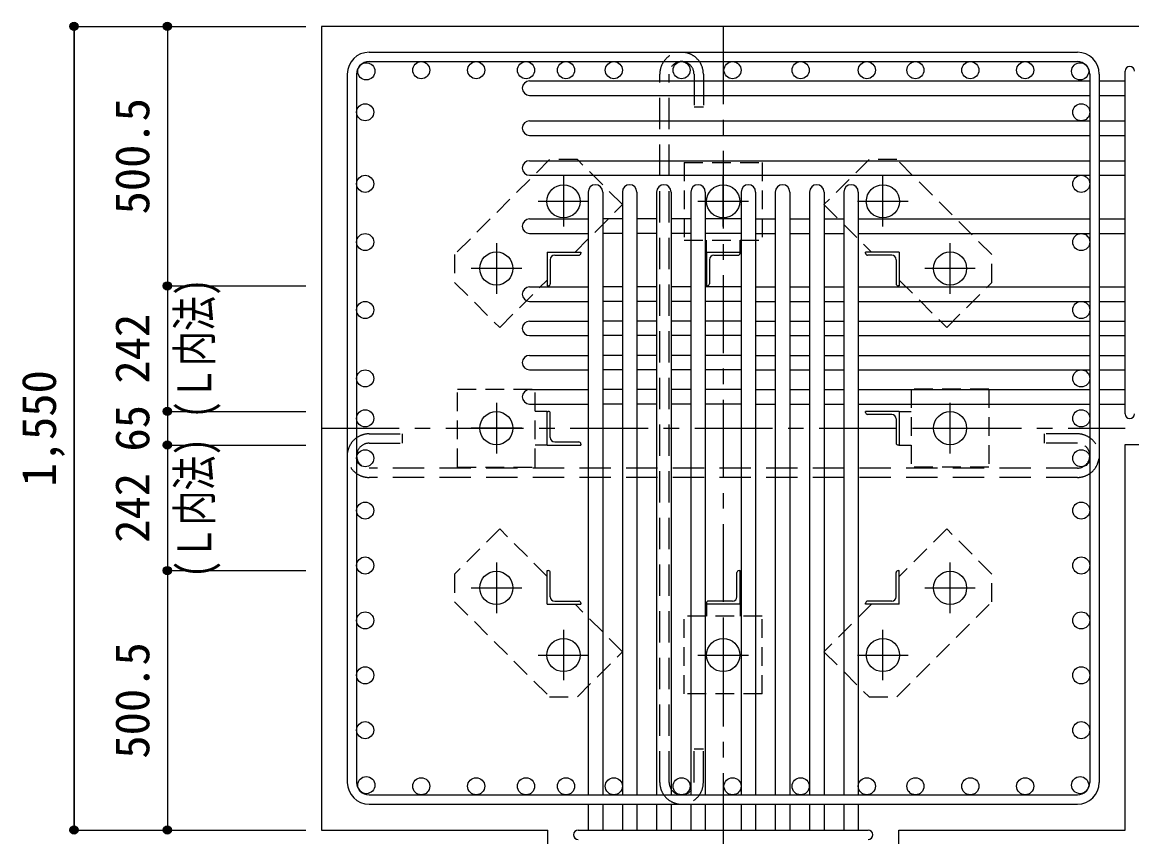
# Model space of a CAD drawing. Units: millimetres at full size, sheet at 1:30. Extents: x -5973 to 5954, y -4195 to 4201.
# Drawn here: x -800 to 1340, y -2717 to -1146 of the extents above; entities that cross this region are included whole.
import ezdxf
from ezdxf.enums import TextEntityAlignment as Align

# ---------------------------------------------------------------- set-up
doc = ezdxf.new("R2010")
doc.units = ezdxf.units.MM
doc.header["$LTSCALE"] = 30
doc.header["$PDMODE"] = 32
doc.header["$PDSIZE"] = 15
for name, pattern in [('CHAIN1', [8, 5, -1, 1, -1]), ('DASHED1', [1.8, 1.2, -0.6]), ('DASHED2', [3, 2, -1])]:
    doc.linetypes.add(name, pattern=pattern)
for name, color, linetype in [('0-1_躯体線', 2, 'Continuous'), ('0-2_アンカーボルト', 4, 'CHAIN1'), ('0-3_立上り筋', 3, 'Continuous'), ('0-4_フープ筋', 7, 'Continuous'), ('0-5_基礎梁筋', 7, 'Continuous'), ('0-6_スタラップ筋', 7, 'Continuous'), ('0-7_文字', 4, 'Continuous'), ('0-9_プレート', 4, 'DASHED1'), ('0-A_アングル', 4, 'Continuous'), ('0-C', 7, 'DASHED2'), ('0-D_寸法', 4, 'Continuous')]:
    doc.layers.add(name, color=color, linetype=linetype)
doc.styles.add('ＭＳ ゴシック', font='')
doc.styles.get('ＭＳ ゴシック').set_extended_font_data('MS Gothic')

msp = doc.modelspace()

# ---------------------------------------------------------------- linework, layer by layer
at = {"layer": '0-1_躯体線'}
for p, q in [((-222.56, -1154.19), (-222.56, -2704.19)), ((1727.44, -1154.19), (-222.56, -1154.19)), ((1327.44, -1960.69), (1727.44, -1960.69)), ((1327.44, -2704.19), (1327.44, -1960.69)), ((-222.56, -2704.19), (213.94, -2704.19)), ((213.94, -3104.19), (213.94, -2704.19))]:
    msp.add_line(p, q, dxfattribs=at)
msp.add_lwpolyline([(890.94, -3104.19), (890.94, -2704.19), (1327.44, -2704.19)], dxfattribs=at)
at = {"layer": '0-2_アンカーボルト'}
for p, q in [((244.44, -1442.99), (244.44, -1540.49)), ((552.44, -1540.49), (552.44, -1442.99)), ((860.44, -1540.49), (860.44, -1442.99)), ((293.24, -1491.69), (195.74, -1491.69)), ((601.14, -1491.69), (503.64, -1491.69)), ((909.14, -1491.69), (811.64, -1491.69)), ((114.94, -1572.49), (114.94, -1669.99)), ((989.94, -1669.99), (989.94, -1572.49)), ((163.74, -1621.19), (66.24, -1621.19)), ((1038.64, -1621.19), (941.14, -1621.19)), ((114.94, -1880.49), (114.94, -1977.99)), ((989.94, -1977.89), (989.94, -1880.39)), ((163.74, -1929.19), (66.24, -1929.19)), ((941.14, -1929.19), (1038.64, -1929.19)), ((114.94, -2188.39), (114.94, -2285.89)), ((989.94, -2285.89), (989.94, -2188.39)), ((66.24, -2237.19), (163.74, -2237.19)), ((941.14, -2237.19), (1038.64, -2237.19)), ((244.44, -2317.89), (244.44, -2415.39)), ((552.44, -2317.89), (552.44, -2415.39)), ((860.44, -2415.39), (860.44, -2317.89)), ((195.74, -2366.69), (293.24, -2366.69)), ((503.74, -2366.69), (601.24, -2366.69)), ((811.64, -2366.69), (909.14, -2366.69))]:
    msp.add_line(p, q, dxfattribs=at)
at = {"layer": '0-2_アンカーボルト', "color": 3, "linetype": 'Continuous'}
for centre in [(244.44, -1491.69), (552.44, -1491.69), (860.44, -1491.69), (114.94, -1621.19), (989.94, -1621.19), (114.94, -1929.19), (989.94, -1929.19), (114.94, -2237.19), (989.94, -2237.19), (244.44, -2366.69), (552.44, -2366.69), (860.44, -2366.69)]:
    msp.add_circle(centre, 32, dxfattribs=at)
at = {"layer": '0-3_立上り筋'}
for centre in [(-135.87, -1240.89), (-29.97, -1238.69), (75.92, -1238.69), (172.13, -1238.69), (249.13, -1238.69), (341.44, -1238.69), (472.1, -1238.69), (570.44, -1238.69), (701.74, -1238.69), (829.44, -1238.69), (923.06, -1238.69), (1028.95, -1238.69), (1134.85, -1238.69), (1240.74, -1240.89), (-138.06, -1319.89), (1242.94, -1319.89), (-138.06, -1457.89), (1242.94, -1457.89), (-138.06, -1570.19), (1242.94, -1570.19), (-138.06, -1701.19), (1242.94, -1701.19), (-138.06, -1833.19), (1242.94, -1833.19), (-138.06, -1910.19), (1242.94, -1910.19), (-138.06, -1987.19), (1242.94, -1987.19), (-138.06, -2088.03), (1242.94, -2088.03), (-138.06, -2193.93), (1242.94, -2193.93), (-138.06, -2299.82), (1242.94, -2299.82), (-138.06, -2405.71), (1242.94, -2405.71), (-138.06, -2511.6), (1242.94, -2511.6), (-135.87, -2617.5), (-29.97, -2619.69), (75.92, -2619.69), (172.13, -2619.69), (249.13, -2619.69), (341.44, -2619.69), (472.1, -2619.69), (570.44, -2619.69), (701.74, -2619.69), (829.44, -2619.69), (923.06, -2619.69), (1028.95, -2619.69), (1134.85, -2619.69), (1240.74, -2617.5)]:
    msp.add_circle(centre, 16.5, dxfattribs=at)
at = {"layer": '0-4_フープ筋'}
for p, q in [((-130.56, -1204.19), (1235.44, -1204.19)), ((-130.56, -1222.19), (1235.44, -1222.19)), ((-172.56, -1246.19), (-172.56, -2612.19)), ((-154.56, -1246.19), (-154.56, -2612.19)), ((1259.44, -1246.19), (1259.44, -2612.19)), ((1277.44, -1246.19), (1277.44, -2612.19)), ((-130.56, -2636.19), (1235.44, -2636.19)), ((-130.56, -2654.19), (1235.44, -2654.19))]:
    msp.add_line(p, q, dxfattribs=at)
for centre, radius, start, end in [((-130.56, -1246.19), 42, 90, 180), ((1235.44, -1246.19), 42, 0, 90), ((-130.56, -1246.19), 24, 90, 180), ((1235.44, -1246.19), 24, 0, 90), ((-130.56, -2612.19), 42, 180, 270), ((-130.56, -2612.19), 24, 180, 270), ((1235.44, -2612.19), 42, 270, 0), ((1235.44, -2612.19), 24, 270, 0)]:
    msp.add_arc(centre, radius, start, end, dxfattribs=at)
at = {"layer": '0-5_基礎梁筋'}
for p, q in [((178.94, -1259.39), (1259.44, -1259.39)), ((1277.44, -1259.39), (1327.44, -1259.39)), ((178.94, -1287.39), (1259.44, -1287.39)), ((1277.44, -1287.39), (1327.44, -1287.39)), ((178.94, -1336.39), (1259.44, -1336.39)), ((1277.44, -1336.39), (1327.44, -1336.39)), ((178.94, -1364.39), (1259.44, -1364.39)), ((1277.44, -1364.39), (1327.44, -1364.39)), ((178.94, -1413.39), (1259.44, -1413.39)), ((1277.44, -1413.39), (1327.44, -1413.39)), ((178.94, -1441.39), (1259.44, -1441.39)), ((1277.44, -1441.39), (1327.44, -1441.39)), ((291.94, -1473.69), (291.94, -2636.19)), ((319.94, -1473.69), (319.94, -2636.19)), ((357.94, -1473.69), (357.94, -2636.19)), ((385.94, -1473.69), (385.94, -2636.19)), ((423.94, -1473.69), (423.94, -2636.19)), ((451.94, -1473.69), (451.94, -2636.19)), ((489.94, -1473.69), (489.94, -2636.19)), ((517.94, -1473.69), (517.94, -2636.19)), ((586.94, -1473.69), (586.94, -2636.19)), ((614.94, -1473.69), (614.94, -2636.19)), ((652.94, -1473.69), (652.94, -2636.19)), ((680.94, -1473.69), (680.94, -2636.19)), ((718.94, -1473.69), (718.94, -2636.19)), ((746.94, -1473.69), (746.94, -2636.19)), ((784.94, -1473.69), (784.94, -2636.19)), ((812.94, -1473.69), (812.94, -2636.19)), ((178.94, -1525.69), (291.94, -1525.69)), ((357.94, -1525.69), (319.94, -1525.69)), ((423.94, -1525.69), (385.94, -1525.69)), ((489.94, -1525.69), (451.94, -1525.69)), ((586.94, -1525.69), (517.94, -1525.69)), ((614.94, -1525.69), (652.94, -1525.69)), ((680.94, -1525.69), (718.94, -1525.69)), ((746.94, -1525.69), (784.94, -1525.69)), ((812.94, -1525.69), (1259.44, -1525.69)), ((1277.44, -1525.69), (1327.44, -1525.69)), ((178.94, -1553.69), (291.94, -1553.69)), ((357.94, -1553.69), (319.94, -1553.69)), ((423.94, -1553.69), (385.94, -1553.69)), ((489.94, -1553.69), (451.94, -1553.69)), ((586.94, -1553.69), (517.94, -1553.69)), ((614.94, -1553.69), (652.94, -1553.69)), ((680.94, -1553.69), (718.94, -1553.69)), ((746.94, -1553.69), (784.94, -1553.69)), ((812.94, -1553.69), (1259.44, -1553.69)), ((1277.44, -1553.69), (1327.44, -1553.69)), ((178.94, -1656.69), (291.94, -1656.69)), ((357.94, -1656.69), (319.94, -1656.69)), ((423.94, -1656.69), (385.94, -1656.69)), ((489.94, -1656.69), (451.94, -1656.69)), ((586.94, -1656.69), (517.94, -1656.69)), ((614.94, -1656.69), (652.94, -1656.69)), ((680.94, -1656.69), (718.94, -1656.69)), ((746.94, -1656.69), (784.94, -1656.69)), ((812.94, -1656.69), (1259.44, -1656.69)), ((1277.44, -1656.69), (1327.44, -1656.69)), ((178.94, -1684.69), (291.94, -1684.69)), ((357.94, -1684.69), (319.94, -1684.69)), ((423.94, -1684.69), (385.94, -1684.69)), ((489.94, -1684.69), (451.94, -1684.69)), ((586.94, -1684.69), (517.94, -1684.69)), ((614.94, -1684.69), (652.94, -1684.69)), ((680.94, -1684.69), (718.94, -1684.69)), ((746.94, -1684.69), (784.94, -1684.69)), ((812.94, -1684.69), (1259.44, -1684.69)), ((1277.44, -1684.69), (1327.44, -1684.69)), ((178.94, -1722.69), (291.94, -1722.69)), ((357.94, -1722.69), (319.94, -1722.69)), ((423.94, -1722.69), (385.94, -1722.69)), ((489.94, -1722.69), (451.94, -1722.69)), ((586.94, -1722.69), (517.94, -1722.69)), ((614.94, -1722.69), (652.94, -1722.69)), ((680.94, -1722.69), (718.94, -1722.69)), ((746.94, -1722.69), (784.94, -1722.69)), ((812.94, -1722.69), (1259.44, -1722.69)), ((1277.44, -1722.69), (1327.44, -1722.69)), ((178.94, -1750.69), (291.94, -1750.69)), ((357.94, -1750.69), (319.94, -1750.69)), ((423.94, -1750.69), (385.94, -1750.69)), ((489.94, -1750.69), (451.94, -1750.69)), ((586.94, -1750.69), (517.94, -1750.69)), ((614.94, -1750.69), (652.94, -1750.69)), ((680.94, -1750.69), (718.94, -1750.69)), ((746.94, -1750.69), (784.94, -1750.69)), ((812.94, -1750.69), (1259.44, -1750.69)), ((1277.44, -1750.69), (1327.44, -1750.69)), ((178.94, -1788.69), (291.94, -1788.69)), ((357.94, -1788.69), (319.94, -1788.69)), ((423.94, -1788.69), (385.94, -1788.69)), ((489.94, -1788.69), (451.94, -1788.69)), ((586.94, -1788.69), (517.94, -1788.69)), ((614.94, -1788.69), (652.94, -1788.69)), ((680.94, -1788.69), (718.94, -1788.69)), ((746.94, -1788.69), (784.94, -1788.69)), ((812.94, -1788.69), (1259.44, -1788.69)), ((1277.44, -1788.69), (1327.44, -1788.69)), ((178.94, -1816.69), (291.94, -1816.69)), ((357.94, -1816.69), (319.94, -1816.69)), ((423.94, -1816.69), (385.94, -1816.69)), ((489.94, -1816.69), (451.94, -1816.69)), ((586.94, -1816.69), (517.94, -1816.69)), ((614.94, -1816.69), (652.94, -1816.69)), ((680.94, -1816.69), (718.94, -1816.69)), ((746.94, -1816.69), (784.94, -1816.69)), ((812.94, -1816.69), (1259.44, -1816.69)), ((1277.44, -1816.69), (1327.44, -1816.69)), ((178.94, -1854.69), (291.94, -1854.69)), ((357.94, -1854.69), (319.94, -1854.69)), ((423.94, -1854.69), (385.94, -1854.69)), ((489.94, -1854.69), (451.94, -1854.69)), ((586.94, -1854.69), (517.94, -1854.69)), ((614.94, -1854.69), (652.94, -1854.69)), ((680.94, -1854.69), (718.94, -1854.69)), ((746.94, -1854.69), (784.94, -1854.69)), ((812.94, -1854.69), (1259.44, -1854.69)), ((1277.44, -1854.69), (1327.44, -1854.69)), ((178.94, -1882.69), (291.94, -1882.69)), ((357.94, -1882.69), (319.94, -1882.69)), ((423.94, -1882.69), (385.94, -1882.69)), ((489.94, -1882.69), (451.94, -1882.69)), ((586.94, -1882.69), (517.94, -1882.69)), ((614.94, -1882.69), (652.94, -1882.69)), ((680.94, -1882.69), (718.94, -1882.69)), ((746.94, -1882.69), (784.94, -1882.69)), ((812.94, -1882.69), (1259.44, -1882.69)), ((1277.44, -1882.69), (1327.44, -1882.69)), ((291.94, -2654.19), (291.94, -2704.19)), ((319.94, -2654.19), (319.94, -2704.19)), ((357.94, -2654.19), (357.94, -2704.19)), ((385.94, -2654.19), (385.94, -2704.19)), ((423.94, -2654.19), (423.94, -2704.19)), ((451.94, -2654.19), (451.94, -2704.19)), ((489.94, -2654.19), (489.94, -2704.19)), ((517.94, -2654.19), (517.94, -2704.19)), ((586.94, -2654.19), (586.94, -2704.19)), ((614.94, -2654.19), (614.94, -2704.19)), ((652.94, -2654.19), (652.94, -2704.19)), ((680.94, -2654.19), (680.94, -2704.19)), ((718.94, -2654.19), (718.94, -2704.19)), ((746.94, -2654.19), (746.94, -2704.19)), ((784.94, -2654.19), (784.94, -2704.19)), ((812.94, -2654.19), (812.94, -2704.19))]:
    msp.add_line(p, q, dxfattribs=at)
for centre, start, end in [((178.94, -1273.39), 90, 270), ((178.94, -1350.39), 90, 270), ((178.94, -1427.39), 90, 270), ((305.94, -1473.69), 0, 180), ((371.94, -1473.69), 0, 180), ((437.94, -1473.69), 0, 180), ((503.94, -1473.69), 0, 180), ((600.94, -1473.69), 0, 180), ((666.94, -1473.69), 0, 180), ((732.94, -1473.69), 0, 180), ((798.94, -1473.69), 0, 180), ((178.94, -1539.69), 90, 270), ((178.94, -1670.69), 90, 270), ((178.94, -1736.69), 90, 270), ((178.94, -1802.69), 90, 270), ((178.94, -1868.69), 90, 270)]:
    msp.add_arc(centre, 14, start, end, dxfattribs=at)
at = {"layer": '0-6_スタラップ筋'}
for p, q in [((1327.44, -1901.69), (1327.44, -1240.39)), ((272.94, -2704.19), (831.94, -2704.19))]:
    msp.add_line(p, q, dxfattribs=at)
for centre, start, end in [((1336.44, -1240.39), 0, 180), ((1336.44, -1901.69), 180, 0), ((272.94, -2713.19), 90, 270), ((831.94, -2713.19), 270, 90)]:
    msp.add_arc(centre, 9, start, end, dxfattribs=at)
at = {"layer": '0-9_プレート'}
for p, q in [((217.54, -1411.09), (34.44, -1594.29)), ((271.24, -1411.09), (217.54, -1411.09)), ((358.24, -1498.09), (271.24, -1411.09)), ((833.63, -1411.19), (746.63, -1498.09)), ((887.34, -1411.19), (833.63, -1411.19)), ((1070.54, -1594.29), (887.34, -1411.19)), ((477.44, -1416.69), (477.44, -1566.69)), ((266.64, -1589.69), (358.24, -1498.09)), ((746.63, -1498.09), (838.24, -1589.69)), ((477.44, -1566.69), (627.44, -1566.69)), ((519.94, -1589.69), (519.94, -1566.69)), ((584.94, -1589.69), (584.94, -1566.69)), ((34.44, -1594.29), (34.44, -1648)), ((1070.54, -1647.99), (1070.54, -1594.29)), ((121.34, -1735), (212.94, -1643.4)), ((891.94, -1643.39), (983.54, -1734.99)), ((34.44, -1648), (121.34, -1735)), ((983.54, -1734.99), (1070.54, -1647.99)), ((189.94, -2004.19), (189.94, -1854.19)), ((1064.94, -1854.19), (914.94, -1854.19)), ((914.94, -1854.19), (914.94, -2004.19)), ((212.94, -1896.69), (189.94, -1896.69)), ((891.94, -1896.69), (914.94, -1896.69)), ((212.94, -1961.69), (189.94, -1961.69)), ((891.94, -1961.69), (914.94, -1961.69)), ((39.94, -2004.19), (189.94, -2004.19)), ((121.34, -2123.39), (34.33, -2210.39)), ((212.94, -2214.99), (121.34, -2123.39)), ((983.54, -2123.39), (891.94, -2214.99)), ((1070.44, -2210.39), (983.54, -2123.39)), ((34.33, -2210.39), (34.33, -2264.1)), ((1070.44, -2264.09), (1070.44, -2210.39)), ((34.33, -2264.1), (217.54, -2447.19)), ((887.34, -2447.3), (1070.44, -2264.09)), ((358.24, -2360.29), (266.64, -2268.69)), ((519.94, -2268.69), (519.94, -2291.69)), ((584.94, -2268.69), (584.94, -2291.69)), ((838.24, -2268.69), (746.64, -2360.29)), ((627.44, -2291.69), (477.44, -2291.69)), ((627.44, -2441.69), (627.44, -2291.69)), ((271.24, -2447.19), (358.24, -2360.29)), ((746.64, -2360.29), (833.64, -2447.3)), ((217.54, -2447.19), (271.24, -2447.19)), ((833.64, -2447.3), (887.34, -2447.3))]:
    msp.add_line(p, q, dxfattribs=at)
for points in [[(477.44, -1416.69), (627.44, -1416.69), (627.44, -1566.69)], [(39.94, -2004.19), (39.94, -1854.19), (189.94, -1854.19)], [(1064.94, -1854.19), (1064.94, -2004.19), (914.94, -2004.19)], [(627.44, -2441.69), (477.44, -2441.69), (477.44, -2291.69)]]:
    msp.add_lwpolyline(points, dxfattribs=at)
at = {"layer": '0-A_アングル'}
for p, q in [((212.94, -1589.69), (277.94, -1589.69)), ((212.94, -1589.69), (212.94, -1654.69)), ((218.94, -1604.19), (218.94, -1650.69)), ((227.44, -1595.69), (273.94, -1595.69)), ((277.94, -1589.69), (277.94, -1591.69)), ((519.94, -1589.69), (584.94, -1589.69)), ((519.94, -1589.69), (519.94, -1654.69)), ((525.94, -1604.19), (525.94, -1650.69)), ((534.44, -1595.69), (580.94, -1595.69)), ((584.94, -1589.69), (584.94, -1591.69)), ((891.94, -1589.69), (826.94, -1589.69)), ((826.94, -1591.69), (826.94, -1589.69)), ((877.44, -1595.69), (830.94, -1595.69)), ((885.94, -1604.19), (885.94, -1650.69)), ((891.94, -1589.69), (891.94, -1654.69)), ((214.94, -1654.69), (212.94, -1654.69)), ((521.94, -1654.69), (519.94, -1654.69)), ((891.94, -1654.69), (889.94, -1654.69)), ((212.94, -1896.69), (214.94, -1896.69)), ((212.94, -1961.69), (212.94, -1896.69)), ((218.94, -1947.19), (218.94, -1900.69)), ((891.94, -1896.69), (826.94, -1896.69)), ((826.94, -1898.69), (826.94, -1896.69)), ((877.44, -1902.69), (830.94, -1902.69)), ((891.94, -1896.69), (891.94, -1961.69)), ((885.94, -1911.19), (885.94, -1957.69)), ((212.94, -1961.69), (277.94, -1961.69)), ((227.44, -1955.69), (273.94, -1955.69)), ((277.94, -1959.69), (277.94, -1961.69)), ((891.94, -1961.69), (889.94, -1961.69)), ((212.94, -2203.69), (214.94, -2203.69)), ((212.94, -2268.69), (212.94, -2203.69)), ((582.94, -2203.69), (584.94, -2203.69)), ((584.94, -2268.69), (584.94, -2203.69)), ((889.94, -2203.69), (891.94, -2203.69)), ((891.94, -2268.69), (891.94, -2203.69)), ((218.94, -2254.19), (218.94, -2207.69)), ((578.94, -2254.19), (578.94, -2207.69)), ((885.94, -2254.19), (885.94, -2207.69)), ((227.44, -2262.69), (273.94, -2262.69)), ((277.94, -2266.69), (277.94, -2268.69)), ((519.94, -2268.69), (519.94, -2266.69)), ((570.44, -2262.69), (523.94, -2262.69)), ((826.94, -2268.69), (826.94, -2266.69)), ((877.44, -2262.69), (830.94, -2262.69)), ((212.94, -2268.69), (277.94, -2268.69)), ((584.94, -2268.69), (519.94, -2268.69)), ((891.94, -2268.69), (826.94, -2268.69))]:
    msp.add_line(p, q, dxfattribs=at)
for centre, radius, start, end in [((227.44, -1604.19), 8.5, 90, 180), ((273.94, -1591.69), 4, 270, 0), ((534.44, -1604.19), 8.5, 90, 180), ((580.94, -1591.69), 4, 270, 0), ((830.94, -1591.69), 4, 180, 270), ((877.44, -1604.19), 8.5, 0, 90), ((214.94, -1650.69), 4, 270, 0), ((521.94, -1650.69), 4, 270, 0), ((889.94, -1650.69), 4, 180, 270), ((214.94, -1900.69), 4, 0, 90), ((830.94, -1898.69), 4, 180, 270), ((877.44, -1911.19), 8.5, 0, 90), ((227.44, -1947.19), 8.5, 180, 270), ((273.94, -1959.69), 4, 0, 90), ((889.94, -1957.69), 4, 180, 270), ((214.94, -2207.69), 4, 0, 90), ((582.94, -2207.69), 4, 90, 180), ((889.94, -2207.69), 4, 90, 180), ((227.44, -2254.19), 8.5, 180, 270), ((273.94, -2266.69), 4, 0, 90), ((523.94, -2266.69), 4, 90, 180), ((570.44, -2254.19), 8.5, 270, 0), ((830.94, -2266.69), 4, 90, 180), ((877.44, -2254.19), 8.5, 270, 0)]:
    msp.add_arc(centre, radius, start, end, dxfattribs=at)
at = {"layer": '0-C'}
for p, q in [((430.1, -2612.19), (430.1, -1246.19)), ((448.1, -2612.19), (448.1, -1246.19)), ((496.1, -1246.19), (496.1, -1310.19)), ((514.1, -1246.19), (514.1, -1310.19)), ((514.1, -1310.19), (496.1, -1310.19)), ((-130.56, -1940.14), (-66.56, -1940.14)), ((-66.56, -1940.14), (-66.56, -1958.14)), ((-130.56, -1958.14), (-66.56, -1958.14)), ((1235.44, -1958.14), (1171.44, -1958.14)), ((1235.44, -2006.14), (-130.56, -2006.14)), ((1235.44, -2024.14), (-130.56, -2024.14)), ((496.1, -2612.19), (496.1, -2548.19))]:
    msp.add_line(p, q, dxfattribs=at)
for points in [[(1235.44, -1940.14), (1171.44, -1940.14), (1171.44, -1958.14)], [(514.1, -2612.19), (514.1, -2548.19), (496.1, -2548.19)]]:
    msp.add_lwpolyline(points, dxfattribs=at)
for centre, radius, start, end in [((472.1, -1246.19), 42, 0, 180), ((472.1, -1246.19), 24, 0, 180), ((-130.56, -1982.14), 42, 90, 270), ((1235.44, -1982.14), 42, 270, 90), ((-130.56, -1982.14), 24, 90, 270), ((1235.44, -1982.14), 24, 270, 90), ((1235.44, -1982.14), 24, 270, 90), ((472.1, -2612.19), 42, 180, 0), ((472.1, -2612.19), 24, 180, 0), ((472.1, -2612.19), 24, 180, 0)]:
    msp.add_arc(centre, radius, start, end, dxfattribs=at)
at = {"layer": '0-D_寸法'}
for p, q in [((-699.6, -1154.19), (-519.6, -1154.19)), ((-699.6, -1154.19), (-519.6, -1154.19)), ((-699.6, -1154.19), (-699.6, -2704.19)), ((-699.6, -2704.19), (-699.6, -1154.19)), ((-519.6, -1154.19), (-519.6, -1654.69)), ((-519.6, -1154.19), (-252.56, -1154.19)), ((-519.6, -1654.69), (-252.56, -1654.69)), ((-519.6, -1654.69), (-519.6, -1896.69)), ((-519.6, -1896.69), (-252.56, -1896.69)), ((-519.6, -1896.69), (-519.6, -1961.69)), ((-519.6, -1961.69), (-252.56, -1961.69)), ((-519.6, -1961.69), (-519.6, -2203.69)), ((-519.6, -2203.69), (-252.56, -2203.69)), ((-519.6, -2203.69), (-519.6, -2704.19)), ((-699.6, -2704.19), (-519.6, -2704.19)), ((-519.6, -2704.19), (-252.56, -2704.19)), ((-519.6, -2704.19), (-252.56, -2704.19))]:
    msp.add_line(p, q, dxfattribs=at)
at = {"layer": '0-D_寸法', "linetype": 'CHAIN1'}
for p, q in [((552.44, -1154.19), (552.44, -3104.19)), ((-222.56, -1929.19), (1327.44, -1929.19))]:
    msp.add_line(p, q, dxfattribs=at)
at = {"layer": '0-D_寸法'}
for centre, radius in [((-699.6, -1154.19), 8), ((-699.6, -1154.19), 7.2), ((-699.6, -1154.19), 6.4), ((-699.6, -1154.19), 5.6), ((-699.6, -1154.19), 4.8), ((-699.6, -1154.19), 4), ((-699.6, -1154.19), 3.2), ((-699.6, -1154.19), 2.4), ((-699.6, -1154.19), 1.6), ((-699.6, -1154.19), 0.8), ((-519.6, -1154.19), 8), ((-519.6, -1154.19), 7.2), ((-519.6, -1154.19), 6.4), ((-519.6, -1154.19), 5.6), ((-519.6, -1154.19), 4.8), ((-519.6, -1154.19), 4), ((-519.6, -1154.19), 3.2), ((-519.6, -1154.19), 2.4), ((-519.6, -1154.19), 1.6), ((-519.6, -1154.19), 0.8), ((-519.6, -1654.69), 8), ((-519.6, -1654.69), 7.2), ((-519.6, -1654.69), 6.4), ((-519.6, -1654.69), 5.6), ((-519.6, -1654.69), 4.8), ((-519.6, -1654.69), 4), ((-519.6, -1654.69), 3.2), ((-519.6, -1654.69), 2.4), ((-519.6, -1654.69), 1.6), ((-519.6, -1654.69), 0.8), ((-519.6, -1896.69), 8), ((-519.6, -1896.69), 7.2), ((-519.6, -1896.69), 6.4), ((-519.6, -1896.69), 5.6), ((-519.6, -1896.69), 4.8), ((-519.6, -1896.69), 4), ((-519.6, -1896.69), 3.2), ((-519.6, -1896.69), 2.4), ((-519.6, -1896.69), 1.6), ((-519.6, -1896.69), 0.8), ((-519.6, -1961.69), 8), ((-519.6, -1961.69), 7.2), ((-519.6, -1961.69), 6.4), ((-519.6, -1961.69), 5.6), ((-519.6, -1961.69), 4.8), ((-519.6, -1961.69), 4), ((-519.6, -1961.69), 3.2), ((-519.6, -1961.69), 2.4), ((-519.6, -1961.69), 1.6), ((-519.6, -1961.69), 0.8), ((-519.6, -2203.69), 8), ((-519.6, -2203.69), 7.2), ((-519.6, -2203.69), 6.4), ((-519.6, -2203.69), 5.6), ((-519.6, -2203.69), 4.8), ((-519.6, -2203.69), 4), ((-519.6, -2203.69), 3.2), ((-519.6, -2203.69), 2.4), ((-519.6, -2203.69), 1.6), ((-519.6, -2203.69), 0.8), ((-699.6, -2704.19), 8), ((-519.6, -2704.19), 8), ((-699.6, -2704.19), 7.2), ((-699.6, -2704.19), 6.4), ((-699.6, -2704.19), 5.6), ((-699.6, -2704.19), 4.8), ((-699.6, -2704.19), 4), ((-699.6, -2704.19), 3.2), ((-699.6, -2704.19), 2.4), ((-699.6, -2704.19), 1.6), ((-699.6, -2704.19), 0.8), ((-519.6, -2704.19), 7.2), ((-519.6, -2704.19), 6.4), ((-519.6, -2704.19), 5.6), ((-519.6, -2704.19), 4.8), ((-519.6, -2704.19), 4), ((-519.6, -2704.19), 3.2), ((-519.6, -2704.19), 2.4), ((-519.6, -2704.19), 1.6), ((-519.6, -2704.19), 0.8)]:
    msp.add_circle(centre, radius, dxfattribs=at)
at = {"layer": '0-D_寸法', "color": 7}
for p in [(-699.6, -1154.19), (-519.6, -1154.19), (-519.6, -1654.69), (-519.6, -1896.69), (-519.6, -1961.69), (-519.6, -2203.69), (-699.6, -2704.19), (-519.6, -2704.19)]:
    msp.add_point(p, dxfattribs=at)

# ---------------------------------------------------------------- texts
at = {"layer": '0-7_文字', "style": 'ＭＳ ゴシック', "width": 0.75}
for p in [(-414.71, -1910.4), (-414.71, -2217.99)]:
    msp.add_text('(Ｌ内法)', height=65.98, rotation=90, dxfattribs=at).set_placement(p, align=Align.BOTTOM_LEFT)
at = {"layer": '0-D_寸法', "style": 'ＭＳ ゴシック'}
for s, p in [('500.5', (-534.6, -1516.94)), ('242', (-534.6, -1843.19)), ('1,550', (-714.6, -2041.69)), ('65', (-534.6, -1974.19)), ('242', (-534.6, -2150.19)), ('500.5', (-534.6, -2566.44))]:
    msp.add_text(s, height=65.98, rotation=90, dxfattribs=at).set_placement(p, align=Align.BOTTOM_LEFT)

doc.saveas('drawing.dxf')
